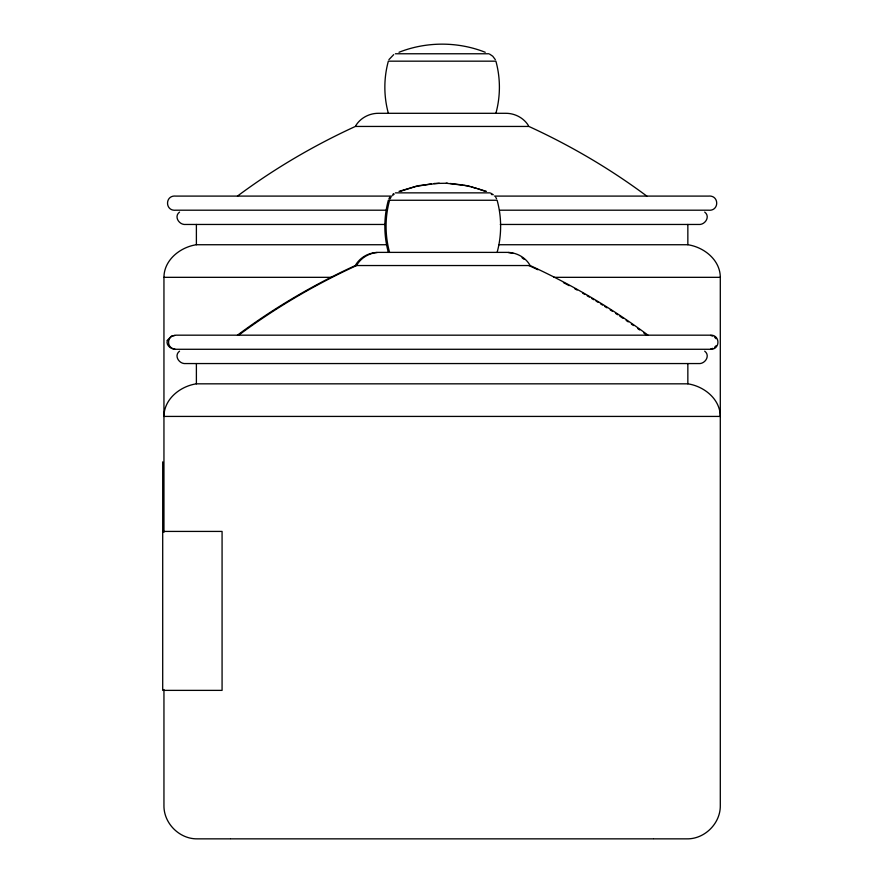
<?xml version="1.0" encoding="UTF-8"?>
<svg xmlns="http://www.w3.org/2000/svg" width="883" height="883" viewBox="0 0 883 883"><rect width="100%" height="100%" fill="white"/><g stroke="black" fill="none" stroke-linecap="round" stroke-linejoin="round"><path stroke-width="1.32" d="M163.951 532.283L163.951 277.328C164.017 259.933 180.253 247.141 196.39 244.734L386.644 244.734M389.58 200.253C384.911 217.229 384.911 235.419 389.58 252.383M495.893 113.3C500.562 96.335 500.562 78.134 495.893 61.17L388.354 61.17C383.686 78.134 383.686 96.335 388.354 113.3M497.118 252.383C501.787 235.419 501.787 217.229 497.118 200.253L388.354 200.253C383.686 217.229 383.686 235.419 388.354 252.383M388.917 59.647L393.697 54.625M388.917 198.73L389.756 197.284M390.154 198.73L390.981 197.284M355.728 125.739C360.385 117.936 369.403 113.256 378.421 113.3L505.827 113.3C514.844 113.256 523.851 117.936 528.52 125.739M355.728 264.834C360.385 257.03 369.403 252.339 378.421 252.383L507.052 252.383C516.069 252.339 525.076 257.03 529.745 264.834M356.953 264.834C361.191 257.77 368.995 253.211 377.151 252.505M179.536 212.086C173.532 216.6 179.293 225.286 185.816 224.459L385.286 224.459M179.536 351.169C173.532 355.683 179.293 364.37 185.816 363.553L698.42 363.553C704.954 364.37 710.705 355.683 704.711 351.169M714.645 347.218L716.058 345.761M392.714 195.32L394.138 194.205M237.45 196.092C274.127 168.774 313.785 145.518 355.352 126.446L528.895 126.446C570.451 145.518 610.12 168.774 646.798 196.092M237.45 335.176C274.127 307.858 313.785 284.602 355.352 265.54L530.12 265.54C571.676 284.602 611.345 307.858 648.023 335.176M238.675 335.176C275.353 307.858 315.021 284.602 356.577 265.54M392.913 194.205L393.697 193.708M399.006 52.274C426.412 41.446 457.836 41.446 485.242 52.274M399.006 191.368L418.012 185.717L439.293 183.234M400.231 191.368L415.33 186.6L431.202 183.841M174.812 335.419C166.479 336.147 166.479 348.321 174.812 349.039M710.66 349.039L712.802 348.332M196.39 383.829C180.253 386.224 164.017 399.028 163.951 416.423L720.296 416.423C720.23 399.028 703.983 386.224 687.846 383.829L196.39 383.829L196.39 363.553M434.006 183.476L447.416 183.234M395.396 53.764L488.851 53.764M395.396 192.858L490.076 192.858M391.864 196.092L175.883 196.092C164.768 194.845 164.768 211.445 175.883 210.198L386.997 210.198M494.491 196.092L708.365 196.092C719.479 194.845 719.479 211.445 708.365 210.198L499.999 210.198M500.308 224.459L698.42 224.459C704.954 225.286 710.705 216.6 704.711 212.086M498.95 244.734L687.846 244.734C703.983 247.141 720.23 259.933 720.296 277.328L720.296 805.384C720.671 823.265 704.711 839.225 686.819 838.85L654.038 838.85M163.951 277.328L331.787 277.328M553.829 277.328L720.296 277.328M162.704 531.423L222.075 531.423L222.075 690.374L162.704 690.374L162.704 461.875M230.198 838.85L197.417 838.85C179.525 839.225 163.576 823.265 163.951 805.384L163.951 689.524M230.816 838.85L653.42 838.85M446.18 183.234L467.46 185.717L486.467 191.368M450.231 183.476L462.273 184.955M508.321 252.505L513.233 253.399M463.597 185.209L470.142 186.6M471.434 186.931L476.544 188.355M710.66 335.419L712.802 336.125M477.813 188.73L485.242 191.368M528.895 265.54L537.857 269.712M563.453 282.615L569.182 285.662M489.723 54.172L492.758 56.236L495.319 59.647M490.948 193.256L493.299 194.746M574.844 288.796L577.107 290.043M582.725 293.233L584.965 294.525M587.195 295.816L589.436 297.107M591.643 298.432L593.851 299.756M596.047 301.081L598.255 302.405M600.451 303.752L602.625 305.11M604.8 306.478L606.974 307.836M610.219 309.889L612.361 311.28M615.572 313.377L617.714 314.767M619.844 316.18L623.001 318.321M626.168 320.463L628.277 321.887M631.389 324.083L633.464 325.54M491.334 194.205L492.074 194.746M637.614 328.465L639.656 329.955M643.74 332.935L646.798 335.176M522.063 257.715L523.939 259.271M714.645 337.24L716.058 338.708M495.716 197.284L496.555 198.73M687.846 224.459L687.846 244.734M687.846 363.553L687.846 383.829M196.39 224.459L196.39 244.734M167.295 340.408C165.717 345.496 171.236 349.513 175.883 349.282L709.59 349.282C720.705 350.529 720.705 333.929 709.59 335.176L175.883 335.176L171.434 336.125L167.295 340.408"/></g></svg>
